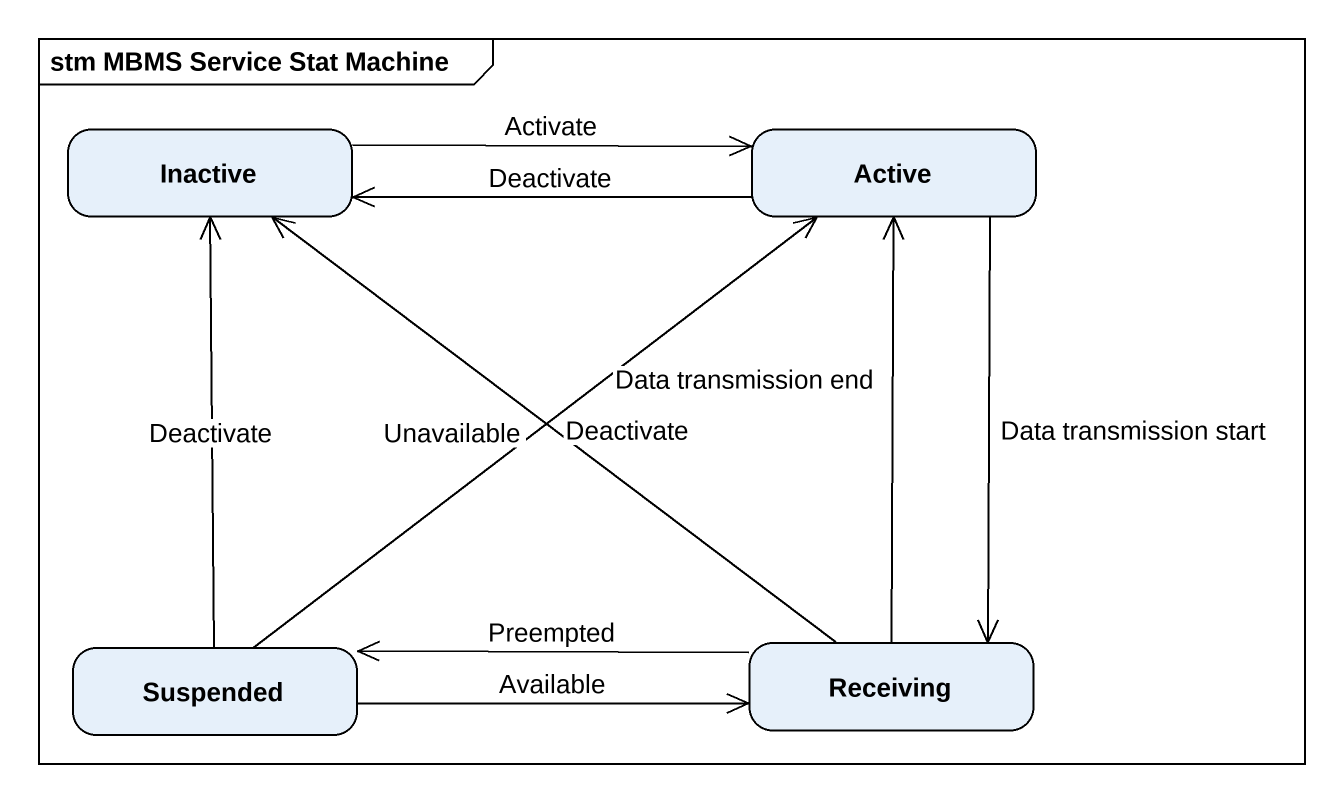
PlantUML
@startuml
mainframe stm MBMS Service Stat Machine
hide empty description
state Inactive
state Active
state Suspended
state Receiving
Inactive -right-> Active : Activate
Active -left-> Inactive : Deactivate
Active --> Receiving : Data transmission start
Suspended -up-> Inactive : Deactivate
Suspended -up-> Active : Unavailable
Suspended -right-> Receiving : Available
Receiving -up-> Inactive : Deactivate
Receiving -up-> Active : Data transmission end
Receiving -left-> Suspended : Preempted
@enduml
